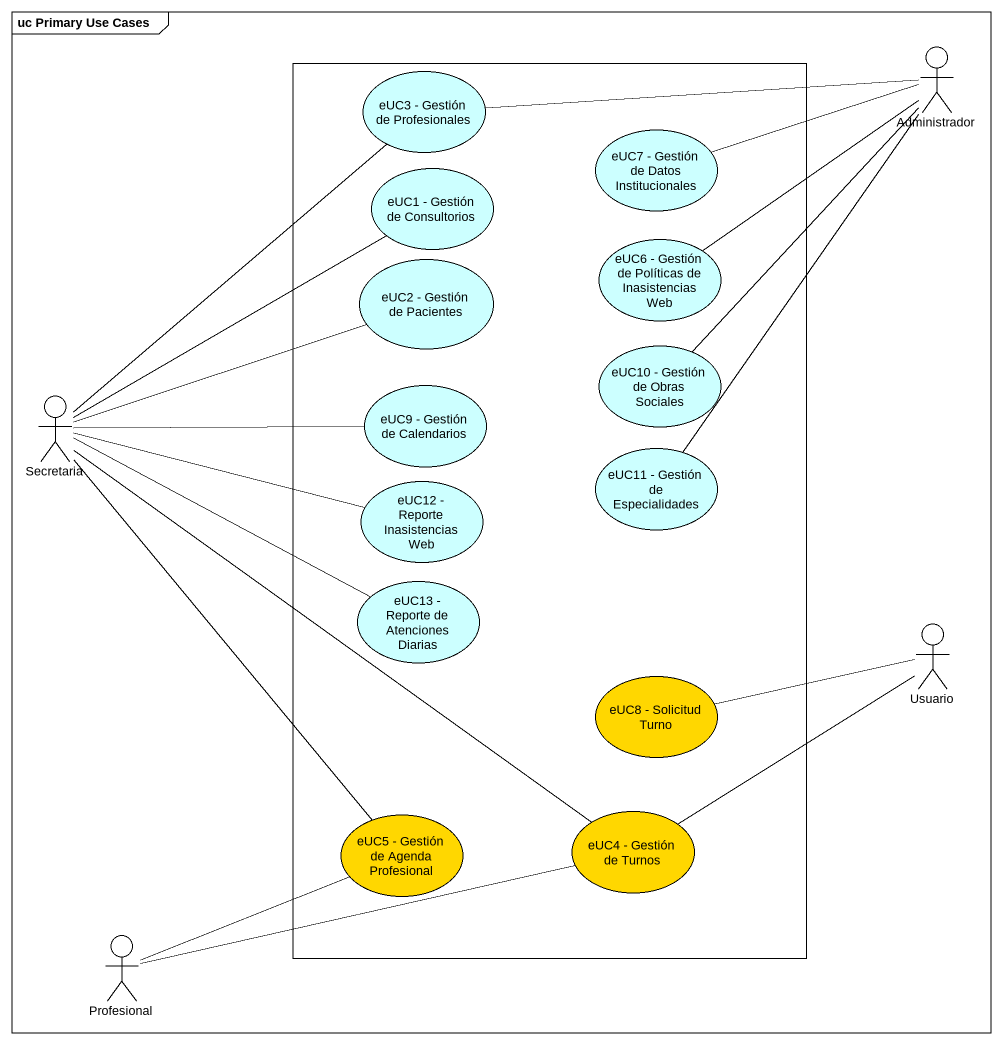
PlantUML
@startuml
mainframe uc Primary Use Cases
actor Administrador
rectangle " " as rectangle1 {
  usecase "eUC3 - Gestión de Profesionales" as eUC3_Gestión_de #CCFFFF
  usecase "eUC7 - Gestión de Datos Institucionales" as eUC7_Gestión_de_Datos #CCFFFF
  usecase "eUC1 - Gestión de Consultorios" as eUC1_Gestión_de_Consultorios #CCFFFF
  usecase "eUC2 - Gestión de Pacientes" as eUC2_Gestión_de_Pacientes #CCFFFF
  usecase "eUC6 - Gestión de Políticas de Inasistencias Web" as eUC6_Gestión_de_Políticas #CCFFFF
  usecase "eUC10 - Gestión de Obras Sociales" as eUC10_Gestión_de_Obras #CCFFFF
  usecase "eUC9 - Gestión de Calendarios" as eUC9_Gestión_de_Calendarios #CCFFFF
  usecase "eUC11 - Gestión de Especialidades" as eUC11_Gestión_de #CCFFFF
  usecase "eUC12 - Reporte Inasistencias Web" as eUC12_Reporte_Inasistencias #CCFFFF
  usecase "eUC13 - Reporte de Atenciones Diarias" as eUC13_Reporte_de_Atenciones #CCFFFF
  usecase "eUC8 - Solicitud Turno" as eUC8_Solicitud_Turno #FFD700
  usecase "eUC5 - Gestión de Agenda Profesional" as eUC5_Gestión_de_Agenda #FFD700
  usecase "eUC4 - Gestión de Turnos" as eUC4_Gestión_de_Turnos #FFD700
}
actor Secretaria
actor Usuario
actor Profesional
Administrador -left- eUC3_Gestión_de
Administrador -left- eUC7_Gestión_de_Datos
Administrador -- eUC6_Gestión_de_Políticas
Administrador -- eUC10_Gestión_de_Obras
Administrador -- eUC11_Gestión_de
Secretaria -up- eUC3_Gestión_de
Secretaria -up- eUC1_Gestión_de_Consultorios
Secretaria -right- eUC2_Gestión_de_Pacientes
Secretaria -right- eUC9_Gestión_de_Calendarios
Secretaria -right- eUC12_Reporte_Inasistencias
Secretaria -right- eUC13_Reporte_de_Atenciones
Secretaria -- eUC5_Gestión_de_Agenda
Secretaria -- eUC4_Gestión_de_Turnos
Usuario -left- eUC8_Solicitud_Turno
Usuario -left- eUC4_Gestión_de_Turnos
Profesional -right- eUC5_Gestión_de_Agenda
Profesional -right- eUC4_Gestión_de_Turnos
@enduml
